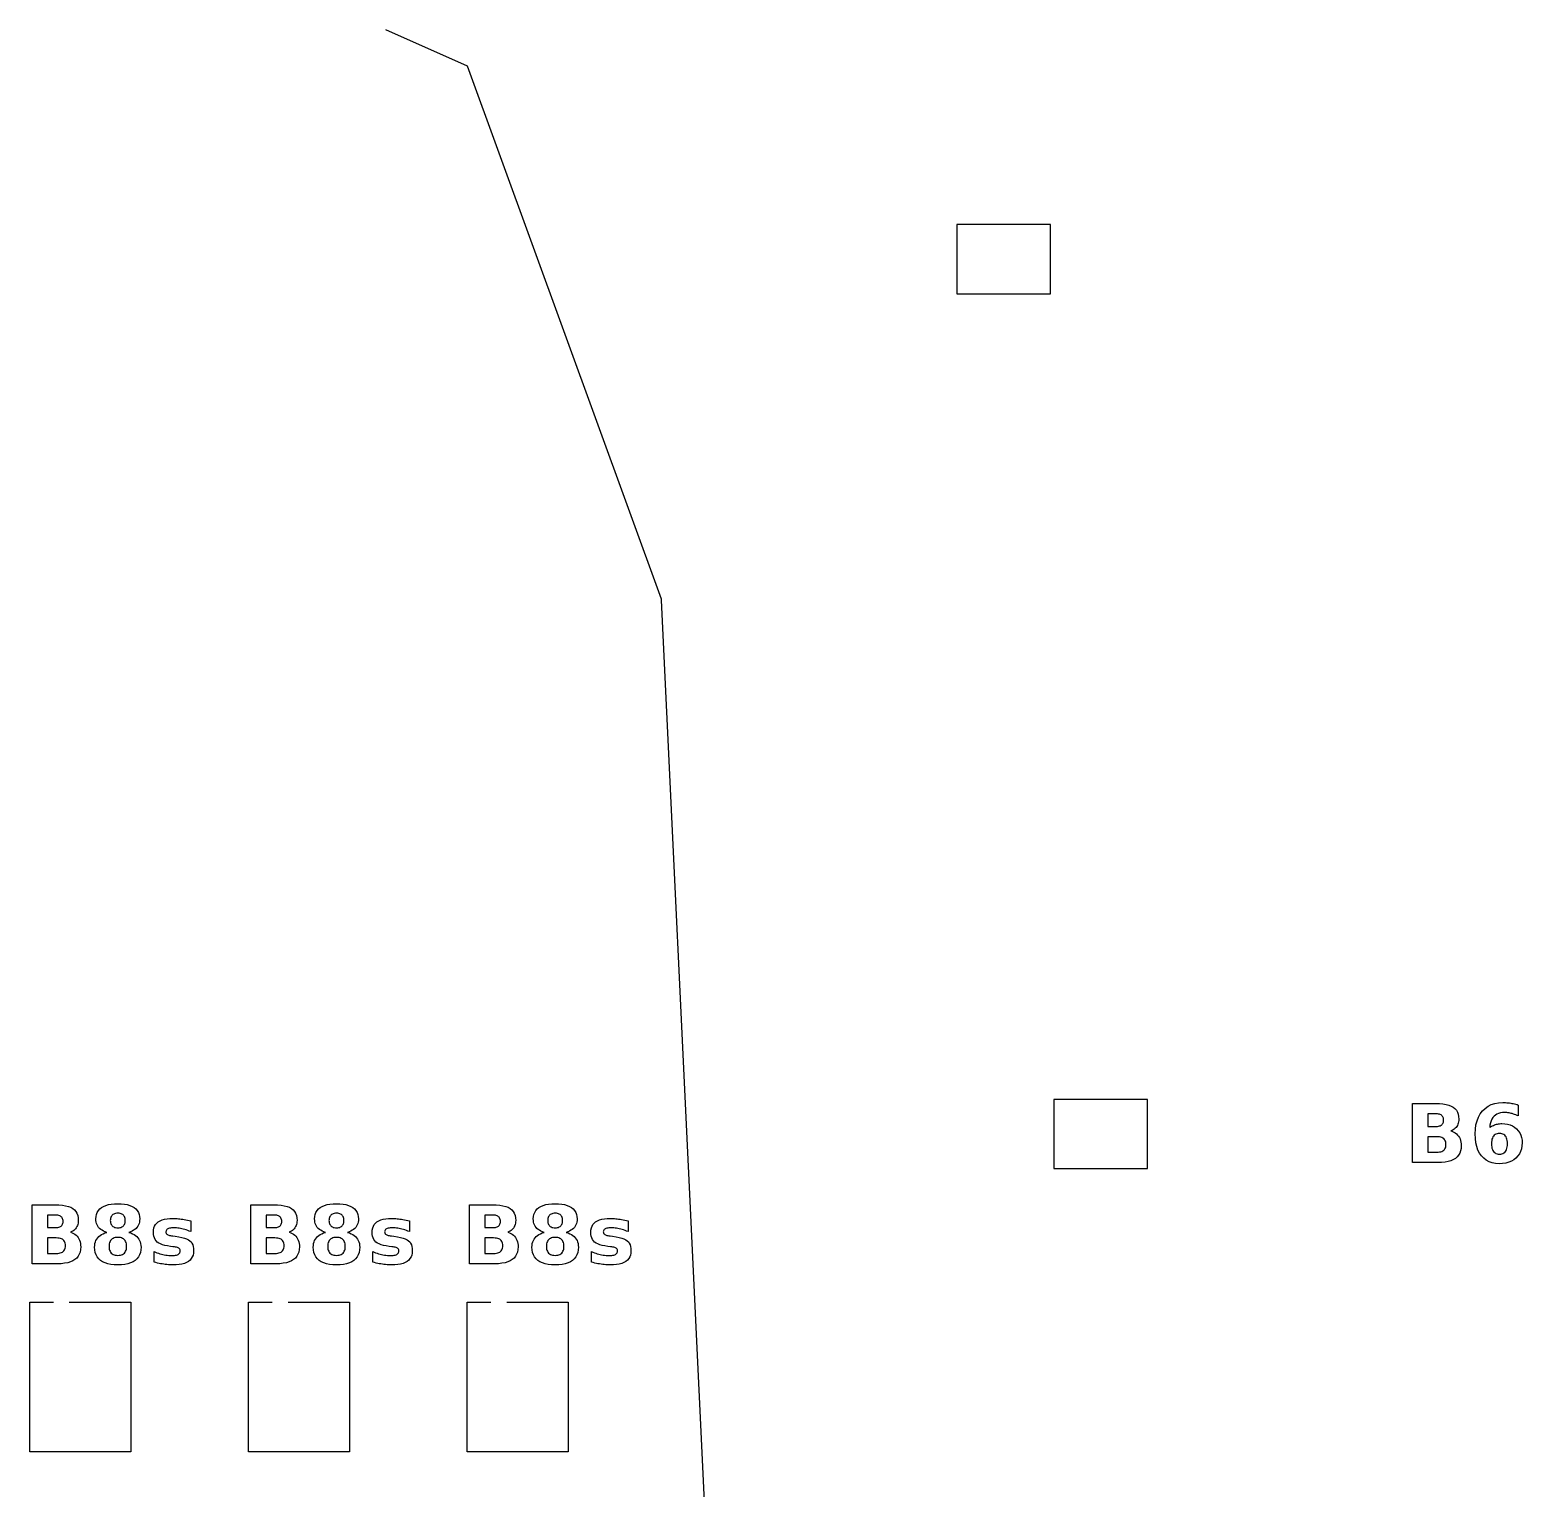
# Model space of a CAD drawing. Header units: millimetres. Extents: x 6 to 297, y 4 to 290.
# Drawn here: x 8.9 to 70.3, y 64.4 to 124.4 of the extents above; entities that cross this region are included whole.
import ezdxf

# ---------------------------------------------------------------- set-up
doc = ezdxf.new("R2010")
doc.units = ezdxf.units.MM
doc.layers.add('CUT', color=1, linetype='CONTINUOUS')
doc.layers.add('ENGRAVE', color=5, linetype='CONTINUOUS')

msp = doc.modelspace()

# ---------------------------------------------------------------- linework, layer by layer
at = {"layer": 'CUT', "color": 1}
for points in [[(38.9121, 17.2686), (34.9267, 100.962), (34.9245, 100.9848), (34.9177, 101.0068), (26.9413, 122.9419), (26.9403, 122.9443), (26.938, 122.9455), (23.5797, 124.4381)], [(10.55, 72.075), (13.075, 72.075), (13.075, 65.925), (8.925, 65.925), (8.925, 72.075), (9.9, 72.075)], [(19.55, 72.075), (22.075, 72.075), (22.075, 65.925), (17.925, 65.925), (17.925, 72.075), (18.9, 72.075)], [(28.55, 72.075), (31.075, 72.075), (31.075, 65.925), (26.925, 65.925), (26.925, 72.075), (27.9, 72.075)]]:
    msp.add_lwpolyline(points, dxfattribs=at)
for points in [[(50.925, 113.575), (50.925, 116.425), (47.075, 116.425), (47.075, 113.575), (50.925, 113.575)], [(54.925, 77.575), (54.925, 80.425), (51.075, 80.425), (51.075, 77.575), (54.925, 77.575)]]:
    msp.add_lwpolyline(points, close=True, dxfattribs=at)
at = {"layer": 'ENGRAVE', "color": 5}
for points in [[(67.5905, 79.042), (67.64, 79.0032), (67.6845, 78.9589), (67.724, 78.909), (67.7578, 78.8544), (67.7854, 78.7958), (67.807, 78.7332), (67.8223, 78.6667), (67.8316, 78.5961), (67.8346, 78.5216), (67.828, 78.4094), (67.8082, 78.3071), (67.7752, 78.2148), (67.729, 78.1324), (67.6696, 78.06), (67.597, 77.9975), (67.5109, 77.9448), (67.4111, 77.9017), (67.2975, 77.8681), (67.1702, 77.8442), (67.0292, 77.8298), (66.8743, 77.825), (65.8343, 77.825), (65.8343, 80.255), (66.7751, 80.255), (66.936, 80.2508), (67.0815, 80.238), (67.2115, 80.2168), (67.3259, 80.187), (67.4249, 80.1488), (67.5083, 80.102), (67.5777, 80.0459), (67.6344, 79.9796), (67.6786, 79.903), (67.7101, 79.8163), (67.729, 79.7193), (67.7354, 79.6121), (67.733, 79.5544), (67.7261, 79.4997), (67.7146, 79.4479), (67.6985, 79.3991), (67.6777, 79.3532), (67.6523, 79.3102), (67.6226, 79.2705), (67.5887, 79.2343), (67.5506, 79.2017), (67.5084, 79.1727), (67.462, 79.1473), (67.4115, 79.1255), (67.4762, 79.1032), (67.5359, 79.0754), (67.5905, 79.042)], [(70.1321, 79.7657), (70.082, 79.7869), (70.033, 79.806), (69.9849, 79.823), (69.9379, 79.8378), (69.8918, 79.8506), (69.8464, 79.8612), (69.8014, 79.87), (69.7567, 79.8768), (69.7124, 79.8817), (69.6685, 79.8846), (69.6249, 79.8855), (69.535, 79.8812), (69.452, 79.8683), (69.3758, 79.8467), (69.3066, 79.8165), (69.2442, 79.7776), (69.1887, 79.7301), (69.1402, 79.6741), (69.099, 79.6098), (69.065, 79.537), (69.0382, 79.4559), (69.0187, 79.3665), (69.0064, 79.2687), (69.0427, 79.2942), (69.08, 79.3174), (69.1183, 79.3385), (69.1576, 79.3573), (69.1978, 79.3739), (69.2391, 79.3883), (69.2815, 79.4005), (69.3252, 79.4105), (69.3701, 79.4182), (69.4164, 79.4238), (69.4638, 79.4271), (69.5126, 79.4282), (69.6328, 79.4221), (69.745, 79.404), (69.8493, 79.3737), (69.9455, 79.3313), (70.0337, 79.2767), (70.114, 79.2101), (70.1838, 79.1336), (70.241, 79.0497), (70.2855, 78.9582), (70.3172, 78.8593), (70.3363, 78.7528), (70.3426, 78.6388), (70.3355, 78.5129), (70.3143, 78.3957), (70.2788, 78.287), (70.2291, 78.1871), (70.1652, 78.0957), (70.0871, 78.013), (69.9971, 77.9411), (69.8974, 77.8823), (69.788, 77.8366), (69.669, 77.8039), (69.5403, 77.7843), (69.4019, 77.7778), (69.25, 77.7867), (69.1099, 77.8133), (68.9818, 77.8578), (68.8655, 77.9199), (68.7611, 77.9999), (68.6687, 78.0976), (68.5893, 78.2117), (68.5244, 78.3406), (68.474, 78.4844), (68.4379, 78.6431), (68.4163, 78.8166), (68.409, 79.005), (68.4175, 79.1986), (68.4428, 79.3778), (68.4849, 79.5427), (68.544, 79.6933), (68.6198, 79.8296), (68.7126, 79.9515), (68.82, 80.0566), (68.94, 80.1427), (69.0725, 80.2096), (69.2175, 80.2575), (69.3751, 80.2861), (69.5451, 80.2957), (69.6007, 80.295), (69.6558, 80.2928), (69.7103, 80.2892), (69.7643, 80.2841), (69.8177, 80.2776), (69.8706, 80.2697), (69.9232, 80.2603), (69.9755, 80.2494), (70.0277, 80.2371), (70.0797, 80.2234), (70.1315, 80.2082), (70.1831, 80.1915), (70.1831, 79.7423), (70.1321, 79.7657)], [(66.8984, 79.3215), (66.9378, 79.3305), (66.9733, 79.3432), (67.0047, 79.3595), (67.0322, 79.3794), (67.0556, 79.4028), (67.0747, 79.4296), (67.0896, 79.4599), (67.1002, 79.4937), (67.1066, 79.5308), (67.1087, 79.5714), (67.1066, 79.6115), (67.1002, 79.6484), (67.0896, 79.6819), (67.0747, 79.7121), (67.0556, 79.739), (67.0322, 79.7627), (67.0047, 79.7828), (66.9733, 79.7993), (66.9378, 79.8121), (66.8984, 79.8213), (66.855, 79.8267), (66.8076, 79.8286), (66.4609, 79.8286), (66.4609, 79.3143), (66.8076, 79.3143), (66.855, 79.3161), (66.8984, 79.3215)], [(66.9942, 78.2714), (67.0389, 78.2869), (67.0785, 78.3068), (67.1128, 78.3312), (67.1419, 78.36), (67.1657, 78.3934), (67.1842, 78.4313), (67.1974, 78.4737), (67.2054, 78.5206), (67.208, 78.5721), (67.2054, 78.6225), (67.1975, 78.6686), (67.1844, 78.7102), (67.1661, 78.7475), (67.1425, 78.7804), (67.1136, 78.8089), (67.0795, 78.833), (67.04, 78.8527), (66.9952, 78.8681), (66.9451, 78.8791), (66.8896, 78.8856), (66.8288, 78.8878), (66.4609, 78.8878), (66.4609, 78.2514), (66.8288, 78.2514), (66.8891, 78.2536), (66.9442, 78.2603), (66.9942, 78.2714)], [(69.3079, 79.0127), (69.2646, 78.9979), (69.2257, 78.9772), (69.1915, 78.9505), (69.1618, 78.9179), (69.1367, 78.8794), (69.1162, 78.835), (69.1002, 78.7847), (69.0888, 78.7284), (69.0819, 78.6662), (69.0796, 78.5981), (69.0819, 78.53), (69.0888, 78.4678), (69.1002, 78.4115), (69.1162, 78.3612), (69.1367, 78.3168), (69.1618, 78.2783), (69.1915, 78.2457), (69.2257, 78.2191), (69.2646, 78.1983), (69.3079, 78.1835), (69.3559, 78.1746), (69.4084, 78.1717), (69.4614, 78.1746), (69.5098, 78.1835), (69.5535, 78.1983), (69.5925, 78.2191), (69.6269, 78.2457), (69.6566, 78.2783), (69.6817, 78.3168), (69.7023, 78.3612), (69.7183, 78.4115), (69.7297, 78.4678), (69.7365, 78.53), (69.7388, 78.5981), (69.7365, 78.6662), (69.7297, 78.7284), (69.7183, 78.7847), (69.7023, 78.835), (69.6817, 78.8794), (69.6566, 78.9179), (69.6269, 78.9505), (69.5925, 78.9772), (69.5535, 78.9979), (69.5098, 79.0127), (69.4614, 79.0216), (69.4084, 79.0245), (69.3559, 79.0216), (69.3079, 79.0127)], [(10.8249, 74.8378), (10.8694, 74.7935), (10.9088, 74.7436), (10.9426, 74.689), (10.9703, 74.6304), (10.9918, 74.5678), (11.0072, 74.5013), (11.0164, 74.4307), (11.0195, 74.3562), (11.0129, 74.244), (10.9931, 74.1417), (10.9601, 74.0494), (10.9139, 73.967), (10.8545, 73.8946), (10.7819, 73.8321), (10.6958, 73.7794), (10.596, 73.7363), (10.4824, 73.7027), (10.3551, 73.6788), (10.214, 73.6644), (10.0592, 73.6596), (9.0192, 73.6596), (9.0192, 76.0896), (9.9599, 76.0896), (10.1209, 76.0854), (10.2664, 76.0726), (10.3963, 76.0514), (10.5108, 76.0216), (10.6097, 75.9834), (10.6932, 75.9366), (10.7626, 75.8805), (10.8193, 75.8142), (10.8635, 75.7376), (10.895, 75.6509), (10.9139, 75.5539), (10.9202, 75.4467), (10.9179, 75.389), (10.911, 75.3343), (10.8995, 75.2825), (10.8833, 75.2337), (10.8626, 75.1878), (10.8372, 75.1448), (10.8075, 75.1051), (10.7736, 75.0689), (10.7355, 75.0364), (10.6933, 75.0074), (10.6469, 74.9819), (10.5963, 74.9601), (10.6611, 74.9378), (10.7208, 74.91), (10.7754, 74.8766), (10.8249, 74.8378)], [(10.1227, 75.1651), (10.1581, 75.1778), (10.1896, 75.1941), (10.2171, 75.214), (10.2405, 75.2374), (10.2596, 75.2642), (10.2745, 75.2945), (10.2851, 75.3283), (10.2915, 75.3654), (10.2936, 75.406), (10.2915, 75.4462), (10.2851, 75.483), (10.2745, 75.5165), (10.2596, 75.5467), (10.2405, 75.5736), (10.2171, 75.5973), (10.1896, 75.6174), (10.1581, 75.6339), (10.1227, 75.6467), (10.0833, 75.6559), (10.0399, 75.6614), (9.9925, 75.6632), (9.6458, 75.6632), (9.6458, 75.1489), (9.9925, 75.1489), (10.0399, 75.1507), (10.0833, 75.1561), (10.1227, 75.1651)], [(11.8437, 75.0744), (11.7971, 75.1145), (11.7567, 75.1586), (11.7224, 75.2066), (11.6943, 75.2585), (11.6725, 75.3141), (11.6569, 75.3735), (11.6475, 75.4367), (11.6444, 75.5037), (11.6508, 75.6022), (11.6699, 75.6925), (11.7018, 75.7747), (11.7464, 75.8487), (11.8037, 75.9147), (11.8739, 75.9724), (11.9563, 76.0217), (12.0507, 76.0619), (12.1571, 76.0933), (12.2753, 76.1157), (12.4056, 76.1291), (12.5477, 76.1336), (12.6888, 76.1291), (12.8182, 76.1158), (12.9359, 76.0935), (13.0418, 76.0623), (13.1359, 76.0222), (13.2183, 75.9732), (13.2884, 75.9157), (13.3458, 75.8498), (13.3904, 75.7757), (13.4223, 75.6933), (13.4414, 75.6026), (13.4478, 75.5037), (13.4446, 75.4367), (13.4352, 75.3735), (13.4195, 75.3141), (13.3975, 75.2585), (13.3692, 75.2066), (13.3346, 75.1586), (13.2939, 75.1145), (13.2472, 75.0744), (13.1945, 75.0382), (13.1357, 75.006), (13.071, 74.9778), (13.0002, 74.9536), (13.0793, 74.9284), (13.1516, 74.8985), (13.2173, 74.8638), (13.2761, 74.8244), (13.3283, 74.7803), (13.3737, 74.7314), (13.4123, 74.6779), (13.4438, 74.6199), (13.4683, 74.5574), (13.4858, 74.4905), (13.4963, 74.4191), (13.4998, 74.3432), (13.4932, 74.2277), (13.4732, 74.1219), (13.4398, 74.026), (13.3931, 73.9399), (13.3331, 73.8636), (13.2598, 73.7971), (13.1733, 73.7407), (13.074, 73.6945), (12.9617, 73.6586), (12.8366, 73.6329), (12.6986, 73.6175), (12.5477, 73.6124), (12.3963, 73.6175), (12.2577, 73.6329), (12.132, 73.6586), (12.0193, 73.6945), (11.9194, 73.7407), (11.8324, 73.7971), (11.7585, 73.8636), (11.6981, 73.9399), (11.6511, 74.026), (11.6175, 74.1219), (11.5974, 74.2277), (11.5907, 74.3432), (11.5942, 74.4191), (11.6047, 74.4905), (11.6222, 74.5574), (11.6467, 74.6199), (11.6783, 74.6779), (11.7168, 74.7314), (11.7622, 74.7803), (11.8144, 74.8244), (11.8733, 74.8638), (11.9389, 74.8985), (12.0112, 74.9284), (12.0903, 74.9536), (12.0196, 74.9778), (11.9549, 75.006), (11.8962, 75.0382), (11.8437, 75.0744)], [(12.257, 75.312), (12.2726, 75.2767), (12.2928, 75.2451), (12.3174, 75.2172), (12.3462, 75.1934), (12.3788, 75.1738), (12.4153, 75.1586), (12.4556, 75.1478), (12.4997, 75.1413), (12.5477, 75.1391), (12.5947, 75.1413), (12.6379, 75.1478), (12.6775, 75.1586), (12.7134, 75.1738), (12.7455, 75.1934), (12.7739, 75.2172), (12.7983, 75.2451), (12.8182, 75.2767), (12.8337, 75.312), (12.8448, 75.351), (12.8515, 75.3938), (12.8537, 75.4402), (12.8515, 75.4866), (12.8448, 75.5293), (12.8337, 75.5682), (12.8182, 75.6033), (12.7983, 75.6347), (12.7739, 75.6624), (12.7455, 75.686), (12.7134, 75.7053), (12.6775, 75.7204), (12.6379, 75.7311), (12.5947, 75.7375), (12.5477, 75.7397), (12.4997, 75.7375), (12.4556, 75.731), (12.4153, 75.7202), (12.3788, 75.705), (12.3462, 75.6854), (12.3174, 75.6616), (12.2928, 75.6337), (12.2726, 75.6022), (12.257, 75.5672), (12.2458, 75.5285), (12.2391, 75.4861), (12.2368, 75.4402), (12.2391, 75.3938), (12.2458, 75.351), (12.257, 75.312)], [(19.8249, 74.8378), (19.8694, 74.7935), (19.9088, 74.7436), (19.9426, 74.689), (19.9703, 74.6304), (19.9918, 74.5678), (20.0072, 74.5013), (20.0164, 74.4307), (20.0195, 74.3562), (20.0129, 74.244), (19.9931, 74.1417), (19.9601, 74.0494), (19.9139, 73.967), (19.8545, 73.8946), (19.7819, 73.8321), (19.6958, 73.7794), (19.596, 73.7363), (19.4824, 73.7027), (19.3551, 73.6788), (19.214, 73.6644), (19.0592, 73.6596), (18.0192, 73.6596), (18.0192, 76.0896), (18.9599, 76.0896), (19.1209, 76.0854), (19.2664, 76.0726), (19.3963, 76.0514), (19.5108, 76.0216), (19.6097, 75.9834), (19.6932, 75.9366), (19.7626, 75.8805), (19.8193, 75.8142), (19.8635, 75.7376), (19.895, 75.6509), (19.9139, 75.5539), (19.9202, 75.4467), (19.9179, 75.389), (19.911, 75.3343), (19.8995, 75.2825), (19.8833, 75.2337), (19.8626, 75.1878), (19.8372, 75.1448), (19.8075, 75.1051), (19.7736, 75.0689), (19.7355, 75.0364), (19.6933, 75.0074), (19.6469, 74.9819), (19.5963, 74.9601), (19.6611, 74.9378), (19.7208, 74.91), (19.7754, 74.8766), (19.8249, 74.8378)], [(19.1227, 75.1651), (19.1581, 75.1778), (19.1896, 75.1941), (19.2171, 75.214), (19.2405, 75.2374), (19.2596, 75.2642), (19.2745, 75.2945), (19.2851, 75.3283), (19.2915, 75.3654), (19.2936, 75.406), (19.2915, 75.4462), (19.2851, 75.483), (19.2745, 75.5165), (19.2596, 75.5467), (19.2405, 75.5736), (19.2171, 75.5973), (19.1896, 75.6174), (19.1581, 75.6339), (19.1227, 75.6467), (19.0833, 75.6559), (19.0399, 75.6614), (18.9925, 75.6632), (18.6458, 75.6632), (18.6458, 75.1489), (18.9925, 75.1489), (19.0399, 75.1507), (19.0833, 75.1561), (19.1227, 75.1651)], [(20.8437, 75.0744), (20.7971, 75.1145), (20.7567, 75.1586), (20.7224, 75.2066), (20.6943, 75.2585), (20.6725, 75.3141), (20.6569, 75.3735), (20.6475, 75.4367), (20.6444, 75.5037), (20.6508, 75.6022), (20.6699, 75.6925), (20.7018, 75.7747), (20.7464, 75.8487), (20.8037, 75.9147), (20.8739, 75.9724), (20.9563, 76.0217), (21.0507, 76.0619), (21.1571, 76.0933), (21.2753, 76.1157), (21.4056, 76.1291), (21.5477, 76.1336), (21.6888, 76.1291), (21.8182, 76.1158), (21.9359, 76.0935), (22.0418, 76.0623), (22.1359, 76.0222), (22.2183, 75.9732), (22.2884, 75.9157), (22.3458, 75.8498), (22.3904, 75.7757), (22.4223, 75.6933), (22.4414, 75.6026), (22.4478, 75.5037), (22.4446, 75.4367), (22.4352, 75.3735), (22.4195, 75.3141), (22.3975, 75.2585), (22.3692, 75.2066), (22.3346, 75.1586), (22.2939, 75.1145), (22.2472, 75.0744), (22.1945, 75.0382), (22.1357, 75.006), (22.071, 74.9778), (22.0002, 74.9536), (22.0793, 74.9284), (22.1516, 74.8985), (22.2173, 74.8638), (22.2761, 74.8244), (22.3283, 74.7803), (22.3737, 74.7314), (22.4123, 74.6779), (22.4438, 74.6199), (22.4683, 74.5574), (22.4858, 74.4905), (22.4963, 74.4191), (22.4998, 74.3432), (22.4932, 74.2277), (22.4732, 74.1219), (22.4398, 74.026), (22.3931, 73.9399), (22.3331, 73.8636), (22.2598, 73.7971), (22.1733, 73.7407), (22.074, 73.6945), (21.9617, 73.6586), (21.8366, 73.6329), (21.6986, 73.6175), (21.5477, 73.6124), (21.3963, 73.6175), (21.2577, 73.6329), (21.132, 73.6586), (21.0193, 73.6945), (20.9194, 73.7407), (20.8324, 73.7971), (20.7585, 73.8636), (20.6981, 73.9399), (20.6511, 74.026), (20.6175, 74.1219), (20.5974, 74.2277), (20.5907, 74.3432), (20.5942, 74.4191), (20.6047, 74.4905), (20.6222, 74.5574), (20.6467, 74.6199), (20.6783, 74.6779), (20.7168, 74.7314), (20.7622, 74.7803), (20.8144, 74.8244), (20.8733, 74.8638), (20.9389, 74.8985), (21.0112, 74.9284), (21.0903, 74.9536), (21.0196, 74.9778), (20.9549, 75.006), (20.8962, 75.0382), (20.8437, 75.0744)], [(21.257, 75.312), (21.2726, 75.2767), (21.2928, 75.2451), (21.3174, 75.2172), (21.3462, 75.1934), (21.3788, 75.1738), (21.4153, 75.1586), (21.4556, 75.1478), (21.4997, 75.1413), (21.5477, 75.1391), (21.5947, 75.1413), (21.6379, 75.1478), (21.6775, 75.1586), (21.7134, 75.1738), (21.7455, 75.1934), (21.7739, 75.2172), (21.7983, 75.2451), (21.8182, 75.2767), (21.8337, 75.312), (21.8448, 75.351), (21.8515, 75.3938), (21.8537, 75.4402), (21.8515, 75.4866), (21.8448, 75.5293), (21.8337, 75.5682), (21.8182, 75.6033), (21.7983, 75.6347), (21.7739, 75.6624), (21.7455, 75.686), (21.7134, 75.7053), (21.6775, 75.7204), (21.6379, 75.7311), (21.5947, 75.7375), (21.5477, 75.7397), (21.4997, 75.7375), (21.4556, 75.731), (21.4153, 75.7202), (21.3788, 75.705), (21.3462, 75.6854), (21.3174, 75.6616), (21.2928, 75.6337), (21.2726, 75.6022), (21.257, 75.5672), (21.2458, 75.5285), (21.2391, 75.4861), (21.2368, 75.4402), (21.2391, 75.3938), (21.2458, 75.351), (21.257, 75.312)], [(28.8249, 74.8378), (28.8694, 74.7935), (28.9088, 74.7436), (28.9426, 74.689), (28.9703, 74.6304), (28.9918, 74.5678), (29.0072, 74.5013), (29.0164, 74.4307), (29.0195, 74.3562), (29.0129, 74.244), (28.9931, 74.1417), (28.9601, 74.0494), (28.9139, 73.967), (28.8545, 73.8946), (28.7819, 73.8321), (28.6958, 73.7794), (28.596, 73.7363), (28.4824, 73.7027), (28.3551, 73.6788), (28.214, 73.6644), (28.0592, 73.6596), (27.0192, 73.6596), (27.0192, 76.0896), (27.9599, 76.0896), (28.1209, 76.0854), (28.2664, 76.0726), (28.3963, 76.0514), (28.5108, 76.0216), (28.6097, 75.9834), (28.6932, 75.9366), (28.7626, 75.8805), (28.8193, 75.8142), (28.8635, 75.7376), (28.895, 75.6509), (28.9139, 75.5539), (28.9202, 75.4467), (28.9179, 75.389), (28.911, 75.3343), (28.8995, 75.2825), (28.8833, 75.2337), (28.8626, 75.1878), (28.8372, 75.1448), (28.8075, 75.1051), (28.7736, 75.0689), (28.7355, 75.0364), (28.6933, 75.0074), (28.6469, 74.9819), (28.5963, 74.9601), (28.6611, 74.9378), (28.7208, 74.91), (28.7754, 74.8766), (28.8249, 74.8378)], [(28.1227, 75.1651), (28.1581, 75.1778), (28.1896, 75.1941), (28.2171, 75.214), (28.2405, 75.2374), (28.2596, 75.2642), (28.2745, 75.2945), (28.2851, 75.3283), (28.2915, 75.3654), (28.2936, 75.406), (28.2915, 75.4462), (28.2851, 75.483), (28.2745, 75.5165), (28.2596, 75.5467), (28.2405, 75.5736), (28.2171, 75.5973), (28.1896, 75.6174), (28.1581, 75.6339), (28.1227, 75.6467), (28.0833, 75.6559), (28.0399, 75.6614), (27.9925, 75.6632), (27.6458, 75.6632), (27.6458, 75.1489), (27.9925, 75.1489), (28.0399, 75.1507), (28.0833, 75.1561), (28.1227, 75.1651)], [(29.8437, 75.0744), (29.7971, 75.1145), (29.7567, 75.1586), (29.7224, 75.2066), (29.6943, 75.2585), (29.6725, 75.3141), (29.6569, 75.3735), (29.6475, 75.4367), (29.6444, 75.5037), (29.6508, 75.6022), (29.6699, 75.6925), (29.7018, 75.7747), (29.7464, 75.8487), (29.8037, 75.9147), (29.8739, 75.9724), (29.9563, 76.0217), (30.0507, 76.0619), (30.1571, 76.0933), (30.2753, 76.1157), (30.4056, 76.1291), (30.5477, 76.1336), (30.6888, 76.1291), (30.8182, 76.1158), (30.9359, 76.0935), (31.0418, 76.0623), (31.1359, 76.0222), (31.2183, 75.9732), (31.2884, 75.9157), (31.3458, 75.8498), (31.3904, 75.7757), (31.4223, 75.6933), (31.4414, 75.6026), (31.4478, 75.5037), (31.4446, 75.4367), (31.4352, 75.3735), (31.4195, 75.3141), (31.3975, 75.2585), (31.3692, 75.2066), (31.3346, 75.1586), (31.2939, 75.1145), (31.2472, 75.0744), (31.1945, 75.0382), (31.1357, 75.006), (31.071, 74.9778), (31.0002, 74.9536), (31.0793, 74.9284), (31.1516, 74.8985), (31.2173, 74.8638), (31.2761, 74.8244), (31.3283, 74.7803), (31.3737, 74.7314), (31.4123, 74.6779), (31.4438, 74.6199), (31.4683, 74.5574), (31.4858, 74.4905), (31.4963, 74.4191), (31.4998, 74.3432), (31.4932, 74.2277), (31.4732, 74.1219), (31.4398, 74.026), (31.3931, 73.9399), (31.3331, 73.8636), (31.2598, 73.7971), (31.1733, 73.7407), (31.074, 73.6945), (30.9617, 73.6586), (30.8366, 73.6329), (30.6986, 73.6175), (30.5477, 73.6124), (30.3963, 73.6175), (30.2577, 73.6329), (30.132, 73.6586), (30.0193, 73.6945), (29.9194, 73.7407), (29.8324, 73.7971), (29.7585, 73.8636), (29.6981, 73.9399), (29.6511, 74.026), (29.6175, 74.1219), (29.5974, 74.2277), (29.5907, 74.3432), (29.5942, 74.4191), (29.6047, 74.4905), (29.6222, 74.5574), (29.6467, 74.6199), (29.6783, 74.6779), (29.7168, 74.7314), (29.7622, 74.7803), (29.8144, 74.8244), (29.8733, 74.8638), (29.9389, 74.8985), (30.0112, 74.9284), (30.0903, 74.9536), (30.0196, 74.9778), (29.9549, 75.006), (29.8962, 75.0382), (29.8437, 75.0744)], [(30.257, 75.312), (30.2726, 75.2767), (30.2928, 75.2451), (30.3174, 75.2172), (30.3462, 75.1934), (30.3788, 75.1738), (30.4153, 75.1586), (30.4556, 75.1478), (30.4997, 75.1413), (30.5477, 75.1391), (30.5947, 75.1413), (30.6379, 75.1478), (30.6775, 75.1586), (30.7134, 75.1738), (30.7455, 75.1934), (30.7739, 75.2172), (30.7983, 75.2451), (30.8182, 75.2767), (30.8337, 75.312), (30.8448, 75.351), (30.8515, 75.3938), (30.8537, 75.4402), (30.8515, 75.4866), (30.8448, 75.5293), (30.8337, 75.5682), (30.8182, 75.6033), (30.7983, 75.6347), (30.7739, 75.6624), (30.7455, 75.686), (30.7134, 75.7053), (30.6775, 75.7204), (30.6379, 75.7311), (30.5947, 75.7375), (30.5477, 75.7397), (30.4997, 75.7375), (30.4556, 75.731), (30.4153, 75.7202), (30.3788, 75.705), (30.3462, 75.6854), (30.3174, 75.6616), (30.2928, 75.6337), (30.2726, 75.6022), (30.257, 75.5672), (30.2458, 75.5285), (30.2391, 75.4861), (30.2368, 75.4402), (30.2391, 75.3938), (30.2458, 75.351), (30.257, 75.312)], [(15.544, 74.9828), (15.482, 75.0078), (15.4207, 75.0306), (15.3601, 75.0512), (15.3002, 75.0697), (15.2411, 75.0859), (15.1827, 75.1), (15.1252, 75.112), (15.0687, 75.1217), (15.0134, 75.1293), (14.9591, 75.1348), (14.906, 75.138), (14.8539, 75.1391), (14.8009, 75.1379), (14.7527, 75.1345), (14.7092, 75.1287), (14.6705, 75.1207), (14.6365, 75.1103), (14.6073, 75.0976), (14.5827, 75.0825), (14.5625, 75.065), (14.5469, 75.0449), (14.5357, 75.0224), (14.529, 74.9973), (14.5267, 74.9698), (14.5284, 74.9474), (14.5335, 74.9268), (14.542, 74.908), (14.5539, 74.891), (14.5691, 74.8758), (14.5878, 74.8624), (14.6108, 74.8505), (14.6392, 74.8396), (14.673, 74.8299), (14.7122, 74.8212), (14.7567, 74.8136), (14.8067, 74.8071), (14.9092, 74.7924), (15.0503, 74.7714), (15.1751, 74.7463), (15.2836, 74.7171), (15.3758, 74.6839), (15.4518, 74.6466), (15.5114, 74.6052), (15.5587, 74.5577), (15.5973, 74.502), (15.6274, 74.438), (15.6489, 74.3658), (15.6618, 74.2854), (15.6661, 74.1967), (15.6601, 74.1036), (15.6422, 74.0186), (15.6123, 73.9416), (15.5706, 73.8726), (15.5169, 73.8117), (15.4512, 73.7589), (15.3737, 73.7141), (15.2845, 73.6775), (15.1835, 73.649), (15.0707, 73.6287), (14.9462, 73.6165), (14.8099, 73.6124), (14.7494, 73.6132), (14.6881, 73.6156), (14.6262, 73.6195), (14.5636, 73.6251), (14.5004, 73.6322), (14.4364, 73.6409), (14.3718, 73.6512), (14.3066, 73.663), (14.2409, 73.6765), (14.1745, 73.6915), (14.1076, 73.7081), (14.0401, 73.7263), (14.0401, 74.169), (14.0984, 74.142), (14.1572, 74.1173), (14.2165, 74.095), (14.2763, 74.075), (14.3366, 74.0574), (14.3973, 74.0421), (14.4585, 74.0292), (14.52, 74.0186), (14.5819, 74.0104), (14.644, 74.0045), (14.7065, 74.001), (14.7692, 73.9998), (14.8239, 74.0011), (14.8738, 74.005), (14.919, 74.0116), (14.9595, 74.0208), (14.9953, 74.0326), (15.0264, 74.047), (15.0528, 74.064), (15.0743, 74.0835), (15.0911, 74.1056), (15.1031, 74.1302), (15.1103, 74.1573), (15.1127, 74.1869), (15.111, 74.2119), (15.1061, 74.2346), (15.0978, 74.2551), (15.0863, 74.2734), (15.0714, 74.2895), (15.0533, 74.3033), (15.0302, 74.3156), (15.0005, 74.3269), (14.9644, 74.3373), (14.9216, 74.3467), (14.8723, 74.3552), (14.8164, 74.3627), (14.7139, 74.3758), (14.5907, 74.3943), (14.4804, 74.4175), (14.3831, 74.4453), (14.2987, 74.4777), (14.2272, 74.5148), (14.1687, 74.5564), (14.1209, 74.6042), (14.0819, 74.6595), (14.0515, 74.7224), (14.0298, 74.793), (14.0168, 74.8711), (14.0124, 74.9568), (14.0179, 75.0492), (14.0345, 75.1333), (14.0621, 75.2091), (14.1007, 75.2765), (14.1503, 75.3357), (14.211, 75.3865), (14.283, 75.4293), (14.3669, 75.4643), (14.4624, 75.4915), (14.5698, 75.5109), (14.6889, 75.5226), (14.8197, 75.5265), (14.8739, 75.5258), (14.9289, 75.5238), (14.9849, 75.5204), (15.0418, 75.5156), (15.0996, 75.5095), (15.1582, 75.5021), (15.2182, 75.4931), (15.28, 75.4827), (15.3434, 75.4707), (15.4085, 75.4572), (15.4754, 75.4421), (15.544, 75.4256), (15.544, 74.9828)], [(24.544, 74.9828), (24.482, 75.0078), (24.4207, 75.0306), (24.3601, 75.0512), (24.3002, 75.0697), (24.2411, 75.0859), (24.1827, 75.1), (24.1252, 75.112), (24.0687, 75.1217), (24.0134, 75.1293), (23.9591, 75.1348), (23.906, 75.138), (23.8539, 75.1391), (23.8009, 75.1379), (23.7527, 75.1345), (23.7092, 75.1287), (23.6705, 75.1207), (23.6365, 75.1103), (23.6073, 75.0976), (23.5827, 75.0825), (23.5625, 75.065), (23.5469, 75.0449), (23.5357, 75.0224), (23.529, 74.9973), (23.5267, 74.9698), (23.5284, 74.9474), (23.5335, 74.9268), (23.542, 74.908), (23.5539, 74.891), (23.5691, 74.8758), (23.5878, 74.8624), (23.6108, 74.8505), (23.6392, 74.8396), (23.673, 74.8299), (23.7122, 74.8212), (23.7567, 74.8136), (23.8067, 74.8071), (23.9092, 74.7924), (24.0503, 74.7714), (24.1751, 74.7463), (24.2836, 74.7171), (24.3758, 74.6839), (24.4518, 74.6466), (24.5114, 74.6052), (24.5587, 74.5577), (24.5973, 74.502), (24.6274, 74.438), (24.6489, 74.3658), (24.6618, 74.2854), (24.6661, 74.1967), (24.6601, 74.1036), (24.6422, 74.0186), (24.6123, 73.9416), (24.5706, 73.8726), (24.5169, 73.8117), (24.4512, 73.7589), (24.3737, 73.7141), (24.2845, 73.6775), (24.1835, 73.649), (24.0707, 73.6287), (23.9462, 73.6165), (23.8099, 73.6124), (23.7494, 73.6132), (23.6881, 73.6156), (23.6262, 73.6195), (23.5636, 73.6251), (23.5004, 73.6322), (23.4364, 73.6409), (23.3718, 73.6512), (23.3066, 73.663), (23.2409, 73.6765), (23.1745, 73.6915), (23.1076, 73.7081), (23.0401, 73.7263), (23.0401, 74.169), (23.0984, 74.142), (23.1572, 74.1173), (23.2165, 74.095), (23.2763, 74.075), (23.3366, 74.0574), (23.3973, 74.0421), (23.4585, 74.0292), (23.52, 74.0186), (23.5819, 74.0104), (23.644, 74.0045), (23.7065, 74.001), (23.7692, 73.9998), (23.8239, 74.0011), (23.8738, 74.005), (23.919, 74.0116), (23.9595, 74.0208), (23.9953, 74.0326), (24.0264, 74.047), (24.0528, 74.064), (24.0743, 74.0835), (24.0911, 74.1056), (24.1031, 74.1302), (24.1103, 74.1573), (24.1127, 74.1869), (24.111, 74.2119), (24.1061, 74.2346), (24.0978, 74.2551), (24.0863, 74.2734), (24.0714, 74.2895), (24.0533, 74.3033), (24.0302, 74.3156), (24.0005, 74.3269), (23.9644, 74.3373), (23.9216, 74.3467), (23.8723, 74.3552), (23.8164, 74.3627), (23.7139, 74.3758), (23.5907, 74.3943), (23.4804, 74.4175), (23.3831, 74.4453), (23.2987, 74.4777), (23.2272, 74.5148), (23.1687, 74.5564), (23.1209, 74.6042), (23.0819, 74.6595), (23.0515, 74.7224), (23.0298, 74.793), (23.0168, 74.8711), (23.0124, 74.9568), (23.0179, 75.0492), (23.0345, 75.1333), (23.0621, 75.2091), (23.1007, 75.2765), (23.1503, 75.3357), (23.211, 75.3865), (23.283, 75.4293), (23.3669, 75.4643), (23.4624, 75.4915), (23.5698, 75.5109), (23.6889, 75.5226), (23.8197, 75.5265), (23.8739, 75.5258), (23.9289, 75.5238), (23.9849, 75.5204), (24.0418, 75.5156), (24.0996, 75.5095), (24.1582, 75.5021), (24.2182, 75.4931), (24.28, 75.4827), (24.3434, 75.4707), (24.4085, 75.4572), (24.4754, 75.4421), (24.544, 75.4256), (24.544, 74.9828)], [(33.544, 74.9828), (33.482, 75.0078), (33.4207, 75.0306), (33.3601, 75.0512), (33.3002, 75.0697), (33.2411, 75.0859), (33.1827, 75.1), (33.1252, 75.112), (33.0687, 75.1217), (33.0134, 75.1293), (32.9591, 75.1348), (32.906, 75.138), (32.8539, 75.1391), (32.8009, 75.1379), (32.7527, 75.1345), (32.7092, 75.1287), (32.6705, 75.1207), (32.6365, 75.1103), (32.6073, 75.0976), (32.5827, 75.0825), (32.5625, 75.065), (32.5469, 75.0449), (32.5357, 75.0224), (32.529, 74.9973), (32.5267, 74.9698), (32.5284, 74.9474), (32.5335, 74.9268), (32.542, 74.908), (32.5539, 74.891), (32.5691, 74.8758), (32.5878, 74.8624), (32.6108, 74.8505), (32.6392, 74.8396), (32.673, 74.8299), (32.7122, 74.8212), (32.7567, 74.8136), (32.8067, 74.8071), (32.9092, 74.7924), (33.0503, 74.7714), (33.1751, 74.7463), (33.2836, 74.7171), (33.3758, 74.6839), (33.4518, 74.6466), (33.5114, 74.6052), (33.5587, 74.5577), (33.5973, 74.502), (33.6274, 74.438), (33.6489, 74.3658), (33.6618, 74.2854), (33.6661, 74.1967), (33.6601, 74.1036), (33.6422, 74.0186), (33.6123, 73.9416), (33.5706, 73.8726), (33.5169, 73.8117), (33.4512, 73.7589), (33.3737, 73.7141), (33.2845, 73.6775), (33.1835, 73.649), (33.0707, 73.6287), (32.9462, 73.6165), (32.8099, 73.6124), (32.7494, 73.6132), (32.6881, 73.6156), (32.6262, 73.6195), (32.5636, 73.6251), (32.5004, 73.6322), (32.4364, 73.6409), (32.3718, 73.6512), (32.3066, 73.663), (32.2409, 73.6765), (32.1745, 73.6915), (32.1076, 73.7081), (32.0401, 73.7263), (32.0401, 74.169), (32.0984, 74.142), (32.1572, 74.1173), (32.2165, 74.095), (32.2763, 74.075), (32.3366, 74.0574), (32.3973, 74.0421), (32.4585, 74.0292), (32.52, 74.0186), (32.5819, 74.0104), (32.644, 74.0045), (32.7065, 74.001), (32.7692, 73.9998), (32.8239, 74.0011), (32.8738, 74.005), (32.919, 74.0116), (32.9595, 74.0208), (32.9953, 74.0326), (33.0264, 74.047), (33.0528, 74.064), (33.0743, 74.0835), (33.0911, 74.1056), (33.1031, 74.1302), (33.1103, 74.1573), (33.1127, 74.1869), (33.111, 74.2119), (33.1061, 74.2346), (33.0978, 74.2551), (33.0863, 74.2734), (33.0714, 74.2895), (33.0533, 74.3033), (33.0302, 74.3156), (33.0005, 74.3269), (32.9644, 74.3373), (32.9216, 74.3467), (32.8723, 74.3552), (32.8164, 74.3627), (32.7139, 74.3758), (32.5907, 74.3943), (32.4804, 74.4175), (32.3831, 74.4453), (32.2987, 74.4777), (32.2272, 74.5148), (32.1687, 74.5564), (32.1209, 74.6042), (32.0819, 74.6595), (32.0515, 74.7224), (32.0298, 74.793), (32.0168, 74.8711), (32.0124, 74.9568), (32.0179, 75.0492), (32.0345, 75.1333), (32.0621, 75.2091), (32.1007, 75.2765), (32.1503, 75.3357), (32.211, 75.3865), (32.283, 75.4293), (32.3669, 75.4643), (32.4624, 75.4915), (32.5698, 75.5109), (32.6889, 75.5226), (32.8197, 75.5265), (32.8739, 75.5258), (32.9289, 75.5238), (32.9849, 75.5204), (33.0418, 75.5156), (33.0996, 75.5095), (33.1582, 75.5021), (33.2182, 75.4931), (33.28, 75.4827), (33.3434, 75.4707), (33.4085, 75.4572), (33.4754, 75.4421), (33.544, 75.4256), (33.544, 74.9828)], [(10.2238, 74.1215), (10.2633, 74.1414), (10.2977, 74.1658), (10.3268, 74.1946), (10.3506, 74.228), (10.3691, 74.2659), (10.3823, 74.3083), (10.3902, 74.3552), (10.3929, 74.4067), (10.3903, 74.4571), (10.3824, 74.5032), (10.3693, 74.5448), (10.3509, 74.5821), (10.3273, 74.615), (10.2985, 74.6435), (10.2643, 74.6676), (10.2249, 74.6873), (10.1801, 74.7027), (10.1299, 74.7137), (10.0745, 74.7202), (10.0136, 74.7224), (9.6458, 74.7224), (9.6458, 74.086), (10.0136, 74.086), (10.074, 74.0883), (10.1291, 74.0949), (10.1791, 74.106), (10.2238, 74.1215)], [(12.3495, 74.7042), (12.3112, 74.6802), (12.2775, 74.6508), (12.2487, 74.6165), (12.2251, 74.5776), (12.2067, 74.534), (12.1936, 74.4859), (12.1857, 74.4331), (12.1831, 74.3758), (12.1857, 74.3184), (12.1936, 74.2657), (12.2067, 74.2177), (12.2251, 74.1743), (12.2487, 74.1356), (12.2775, 74.1015), (12.3112, 74.0724), (12.3495, 74.0486), (12.3923, 74.0301), (12.4396, 74.0169), (12.4914, 74.0089), (12.5477, 74.0063), (12.6035, 74.0089), (12.6548, 74.0169), (12.7015, 74.0301), (12.7437, 74.0486), (12.7814, 74.0724), (12.8146, 74.1015), (12.843, 74.1356), (12.8662, 74.1743), (12.8842, 74.2177), (12.8971, 74.2657), (12.9048, 74.3184), (12.9074, 74.3758), (12.9048, 74.4336), (12.8971, 74.4867), (12.8842, 74.5351), (12.8662, 74.5787), (12.843, 74.6175), (12.8146, 74.6516), (12.7814, 74.6807), (12.7437, 74.7045), (12.7015, 74.723), (12.6548, 74.7363), (12.6035, 74.7442), (12.5477, 74.7468), (12.4914, 74.7442), (12.4396, 74.7362), (12.3923, 74.7228), (12.3495, 74.7042)], [(19.2238, 74.1215), (19.2633, 74.1414), (19.2977, 74.1658), (19.3268, 74.1946), (19.3506, 74.228), (19.3691, 74.2659), (19.3823, 74.3083), (19.3902, 74.3552), (19.3929, 74.4067), (19.3903, 74.4571), (19.3824, 74.5032), (19.3693, 74.5448), (19.3509, 74.5821), (19.3273, 74.615), (19.2985, 74.6435), (19.2643, 74.6676), (19.2249, 74.6873), (19.1801, 74.7027), (19.1299, 74.7137), (19.0745, 74.7202), (19.0136, 74.7224), (18.6458, 74.7224), (18.6458, 74.086), (19.0136, 74.086), (19.074, 74.0883), (19.1291, 74.0949), (19.1791, 74.106), (19.2238, 74.1215)], [(21.3495, 74.7042), (21.3112, 74.6802), (21.2775, 74.6508), (21.2487, 74.6165), (21.2251, 74.5776), (21.2067, 74.534), (21.1936, 74.4859), (21.1857, 74.4331), (21.1831, 74.3758), (21.1857, 74.3184), (21.1936, 74.2657), (21.2067, 74.2177), (21.2251, 74.1743), (21.2487, 74.1356), (21.2775, 74.1015), (21.3112, 74.0724), (21.3495, 74.0486), (21.3923, 74.0301), (21.4396, 74.0169), (21.4914, 74.0089), (21.5477, 74.0063), (21.6035, 74.0089), (21.6548, 74.0169), (21.7015, 74.0301), (21.7437, 74.0486), (21.7814, 74.0724), (21.8146, 74.1015), (21.843, 74.1356), (21.8662, 74.1743), (21.8842, 74.2177), (21.8971, 74.2657), (21.9048, 74.3184), (21.9074, 74.3758), (21.9048, 74.4336), (21.8971, 74.4867), (21.8842, 74.5351), (21.8662, 74.5787), (21.843, 74.6175), (21.8146, 74.6516), (21.7814, 74.6807), (21.7437, 74.7045), (21.7015, 74.723), (21.6548, 74.7363), (21.6035, 74.7442), (21.5477, 74.7468), (21.4914, 74.7442), (21.4396, 74.7362), (21.3923, 74.7228), (21.3495, 74.7042)], [(28.2238, 74.1215), (28.2633, 74.1414), (28.2977, 74.1658), (28.3268, 74.1946), (28.3506, 74.228), (28.3691, 74.2659), (28.3823, 74.3083), (28.3902, 74.3552), (28.3929, 74.4067), (28.3903, 74.4571), (28.3824, 74.5032), (28.3693, 74.5448), (28.3509, 74.5821), (28.3273, 74.615), (28.2985, 74.6435), (28.2643, 74.6676), (28.2249, 74.6873), (28.1801, 74.7027), (28.1299, 74.7137), (28.0745, 74.7202), (28.0136, 74.7224), (27.6458, 74.7224), (27.6458, 74.086), (28.0136, 74.086), (28.074, 74.0883), (28.1291, 74.0949), (28.1791, 74.106), (28.2238, 74.1215)], [(30.3495, 74.7042), (30.3112, 74.6802), (30.2775, 74.6508), (30.2487, 74.6165), (30.2251, 74.5776), (30.2067, 74.534), (30.1936, 74.4859), (30.1857, 74.4331), (30.1831, 74.3758), (30.1857, 74.3184), (30.1936, 74.2657), (30.2067, 74.2177), (30.2251, 74.1743), (30.2487, 74.1356), (30.2775, 74.1015), (30.3112, 74.0724), (30.3495, 74.0486), (30.3923, 74.0301), (30.4396, 74.0169), (30.4914, 74.0089), (30.5477, 74.0063), (30.6035, 74.0089), (30.6548, 74.0169), (30.7015, 74.0301), (30.7437, 74.0486), (30.7814, 74.0724), (30.8146, 74.1015), (30.843, 74.1356), (30.8662, 74.1743), (30.8842, 74.2177), (30.8971, 74.2657), (30.9048, 74.3184), (30.9074, 74.3758), (30.9048, 74.4336), (30.8971, 74.4867), (30.8842, 74.5351), (30.8662, 74.5787), (30.843, 74.6175), (30.8146, 74.6516), (30.7814, 74.6807), (30.7437, 74.7045), (30.7015, 74.723), (30.6548, 74.7363), (30.6035, 74.7442), (30.5477, 74.7468), (30.4914, 74.7442), (30.4396, 74.7362), (30.3923, 74.7228), (30.3495, 74.7042)]]:
    msp.add_lwpolyline(points, close=True, dxfattribs=at)

doc.saveas('drawing.dxf')
